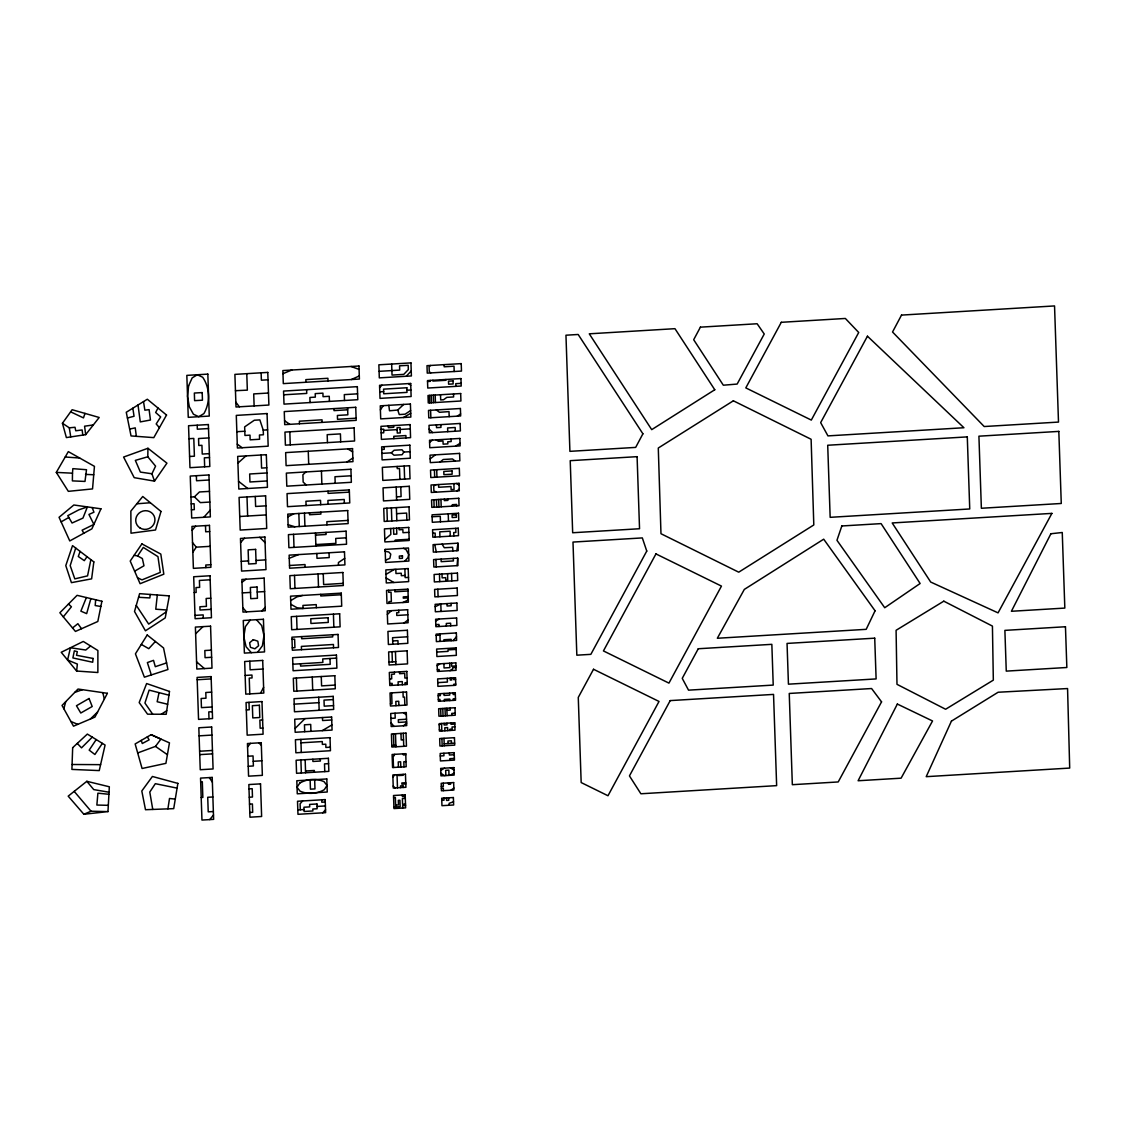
<?xml version="1.0" encoding="UTF-8"?>
<svg xmlns="http://www.w3.org/2000/svg" width="1126" height="1126" viewBox="0 0 1126 1126"><rect width="100%" height="100%" fill="white"/><g stroke="black" fill="none" stroke-linecap="round" stroke-linejoin="round"><path stroke-width="1.5" d="M381.179 432.863L383.713 432.806L383.628 429.175L381.052 429.33M72.486 473.187L72.388 480.886L84.985 481.435L86.505 469.725L72.838 468.655L72.486 473.187L56.3 472.399L68.32 451.625L94.443 466.347L92.543 488.909L68.334 491.344L56.3 472.399M154.501 481.126L151.94 473.779L155.571 466.136L147.802 456.776L147.942 448.275L123.593 457.057L134.205 477.663L154.501 481.126L166.929 463.166L147.942 448.275M107.969 811.621L109.335 786.778L86.843 781.303L68.193 796.152L83.859 814.253L107.969 811.621L91.037 811.213L83.859 814.253M457.1 565.632L457.705 558.13L433.594 559.58L433.848 567.025L457.958 565.59L457.705 558.13M95.682 599.778L95.189 605.549L100.833 606.478M76.638 671.04L61.226 652.278L83.282 641.454L97.892 650.518L97.863 672.518L76.638 671.04L77.356 664.073L67.574 660.019L70.445 647.76L85.759 650.026L90.587 645.986M150.222 594.458L149.842 597.934L138.568 597.287M157.316 594.992L155.768 609.208L166.704 609.996M456.86 550.713L457.972 543.168L433.074 544.66L433.327 552.12L458.226 550.628L457.972 543.168M167.915 808.862L169.505 798.475L175.29 799.122M90.868 559.622L87.561 575.865L74.809 578.877L70.192 565.618L75.709 548.052M159.047 692.645L157.161 701.737L167.661 704.243M63.858 708.761L65.716 701.681M90.868 598.624L86.66 613.628L80.875 611.165L86.378 597.554M84.971 413.397L83.479 417.901L70.642 411.835M80.129 551.43L78.285 556.497L84.309 560.649L87.026 556.694M157.978 408.006L155.655 412.496L160.666 416.916L156.19 423.953L159.413 427.683M260.5 693.25L263.611 687.353M394.747 754.336L393.129 757.052L393.495 767.482M410.075 451.681L403.826 452.061L402.095 454.721L394.016 455.2L391.285 452.821L381.883 453.384M134.093 555.343L137.625 555.92L143.284 547.419L157.95 556.624L160.258 572.416L141.989 579.89L137.499 577.751M96.217 739.571L89.179 750.141L94.894 754.49L102.367 743.371M380.391 409.878L383.248 405.656M192.842 552.204L196.262 547.166L210.182 546.335M62.437 423.263L72.148 409.723L99.187 417.479L85.689 434.65L66.378 437.578L62.437 423.263L69.305 427.824L75.02 427.275L75.752 430.779L82.128 429.963L82.803 435.086M250.239 620.074L245.412 626.605L243.821 636.795L246.087 646.76L251.337 652.7M257.572 652.32L262.4 645.789L263.977 635.599L261.711 625.62L256.461 619.694M137.696 752.942L155.472 746.383L160.948 739.092L151.194 734.645L135.148 743.948L142.073 768.495L165.902 763.358L169.463 742.864L151.053 734.729M392.89 777.193L394.635 774.899M63.309 616.865L71.417 606.773L68.489 604.043M247.565 746.904L250.451 743.357M209.746 819.601L213.49 815.013M453.215 640.595L456.48 636.669M192.11 530.346L195.558 526.194M302.584 800.952L300.093 803.781L300.304 809.777M240.612 542.521L244.455 538.214M203.806 517.298L210.126 510.275M404.628 561.311L407.95 557.637L408.71 554.527L406.092 549.657L403.474 548.306M155.374 641.482L148.759 648.675L141.313 644.41M322.726 812.831L325.541 809.805M261.795 610.968L265.145 607.407M406.233 376.253L411.229 370.975M379.631 387.583L381.939 385.176M430.484 365.457L429.09 366.879L429.259 371.608L430.737 372.917M92.262 737.122L81.522 747.861L77.272 743.413M295.04 728.494L305.019 718.613M190.97 497.045L194.432 496.833L199.457 491.963L209.492 491.386M90.333 719.035L97.596 711.998M195.628 633.769L202.976 626.633M305.892 471.949L302.908 474.778L303.147 482.069L306.328 484.996M388.836 405.318L389.497 410.793L397.745 410.033L403.713 404.431M387.358 614.458L391.369 610.672M237.91 463.124L245.947 455.917M391.285 452.821L394.142 450.245L402.038 449.767L403.826 452.061M384.81 539.495L390.835 534.386L390.638 528.516M403.418 725.791L406.641 723.173M440.111 462.026L443.236 459.507L452.483 458.958L455.214 461.125M456.973 490.908L459.253 489.092M72.543 627.956L77.877 623.691L81.522 628.716M451.09 790.199L453.834 788.003M430.16 458.887L435.312 454.848M404.093 622.988L408.006 619.919M385.993 574.387L394.297 569.404M429.597 442.321L432.553 440.069M241.963 582.283L246.045 579.214M437.198 665.79L439.858 663.819M166.381 611.742L148.688 624.085L136.26 605.38M347.019 461.998L352.846 458M457.283 416.17L460.59 413.918M344.711 558.355L338.391 562.564L338.49 565.266M410.624 410.554L405.135 414.171L399.28 414.579L397.745 410.033M161.257 714.25L166.732 710.717M449.978 670.688L452.68 668.943L452.638 667.69L455.974 667.493M455.509 446.163L460.041 443.32M290.691 600.637L296.912 596.879L302.472 595.457M322.205 730.661L331.889 724.933M450.287 775.293L454.102 773.041M134.627 571.192L143.973 565.759L142.355 558.552L137.625 555.92M403.404 417.521L410.723 413.298M440.759 770.353L444.545 768.171M61.128 521.859L68.841 517.467M435.678 621.031L439.295 619.019M439.21 724.806L441.575 723.497L441.828 730.957L439.379 729.69M436.086 484.687L433.707 485.996L433.876 490.809L436.339 492.146M448.035 775.434L448.993 774.927L448.824 770.128L445.685 770.325L445.854 775.561M287.834 516.862L293.872 513.766M435.185 606.731L440.815 603.986L441.068 611.432M402.855 602.523L408.302 599.919M351.326 379.546L359.293 375.929M282.964 373.691L291.761 370.032M289.255 558.299L298.531 554.583M74.724 692.42L82.409 689.689M166.606 662.904L155.304 666.691L153.516 660.357L147.379 662.581L151.32 674.938M147.802 456.776L135.345 460.379L140.384 472.09L151.94 473.779M127.421 417.985L134.05 416.254L132.826 408.203M129.645 429.076L135.233 427.866L136.359 436.339M93.317 424.938L84.577 426.205L85.689 434.65M136.809 503.801L150.363 502.745M379.082 371.341L399.702 370.102L399.547 365.823L408.189 365.317L408.33 369.581L403.784 374.367L392.031 375.085L391.665 364.05M268.03 379.8L261.387 380.194L261.133 372.805M427.528 381.503L430.273 381.348L430.245 380.419M268.481 393.03L253.716 393.917L254.124 405.923M461.111 383.347L455.777 383.67L455.875 386.359M283.682 394.804L306.736 393.424L306.61 389.695M379.786 391.848L383.656 391.623M406.922 390.229L410.906 389.99M357.589 393.833L344.303 394.621L344.5 400.504M347.667 409.794L334.014 410.624L333.943 408.611M356.112 418.196L337.519 419.308L337.392 415.452L347.835 414.818L347.596 407.795M208.521 428.542L197.331 429.203L197.205 425.206M236.84 431.708L244.806 431.23M263.245 430.132L263.4 434.763L259.444 435.002L259.585 439.253L250.155 439.83L250 435.157L244.947 435.466L244.652 426.881L254.307 420.237L259.853 419.899L263.245 430.132L267.608 429.865M188.985 438.718L193.799 438.422L194.404 456.199L189.59 456.48M208.831 437.915L198.556 438.535L198.795 445.502L201.934 445.319L202.244 454.06L209.38 453.637M383.628 430.456L397.168 429.639M400.152 429.456L400.082 427.5L397.098 427.683L397.281 433.074L400.265 432.891L400.152 429.456L410.272 428.851M209.506 457.522L204.355 457.832L204.665 466.797M381.742 449.485L384.248 449.33L384.149 446.698M266.778 467.769L261.57 468.092L261.133 455.003M266.946 472.948L249.676 473.99L249.944 481.984L267.228 480.943M209.098 480L196.543 480.746L196.374 475.707M351.143 475.777L334.971 476.734L335.196 483.265M349.384 492.132L328.088 493.399L328.018 491.161M209.844 502.055L200.372 502.618L194.432 496.833M191.209 503.899L194.108 503.73L194.319 509.628L191.406 509.796M396.507 496.847L401.095 496.58L400.757 486.812M265.947 505.841L255.616 506.461L255.278 496.453M239.725 516.496L266.257 514.906M396.591 513.667L406.613 513.076L406.852 520.071M348.033 520.409L326.864 521.676L326.962 524.857M432.131 516.764L440.28 516.285L440.463 521.802M209.689 531.556L205.706 531.796L205.495 525.603M315.519 535.131L326.076 534.498L326.005 532.387M408.921 532.345L402.967 532.697L402.869 529.572L399.111 529.797L399.04 528.01M346.315 537.806L335.731 538.439L335.9 543.379L315.843 544.576M432.694 533.203L435.129 533.062L435.269 537.06M409.16 539.255L395.24 540.086L395.282 541.325M385.148 549.404L408.485 547.996L408.921 561.058L385.585 562.451L385.148 549.404L385.205 551.36L388.78 551.979L390.764 554.119L389.877 558.341L385.514 560.185M241.26 561.339L248.508 560.903M256.01 560.452L265.652 559.875M210.815 564.717L205.805 565.013L205.889 567.617M289.495 565.491L305.019 564.562L305.118 567.265M210.154 579.791L199.401 580.439L199.64 587.364L195.994 587.575L196.149 592.459L194.221 592.586M405.093 575.47L401.335 575.696L401.25 573.218L395.972 573.528L395.831 569.306M408.513 577.399L405.163 577.596L404.867 568.771M343.247 583.367L323.626 584.549L323.246 573.655M242.329 592.909L250.535 592.417M257.221 592.009L264.61 591.572M210.787 598.202L206.157 598.483L206.424 606.365L199.907 606.759L200.02 610.025L211.167 609.363M341.319 594.753L320.797 595.978L320.741 594.359M407.992 590.981L394.804 591.769L394.747 589.925M408.189 596.597L403.277 596.893L403.319 598.159L408.231 597.864M194.995 615.387L203.173 614.895L203.285 618.216M407.837 614.81L396.774 615.472L396.69 612.741L398.829 612.614L398.745 610.236M435.804 624.634L438.971 624.437L439.041 626.506M292.014 639.329L294.632 639.174L294.928 647.647L292.296 647.816M407.612 636.795L392.566 637.696L392.791 644.227M436.17 635.345L439.956 635.12M211.378 650.138L204.819 650.532L205.059 657.668L211.632 657.288M392.678 640.961L397.914 640.652L398.097 643.903M456.129 649.392L447.979 649.885L448.035 651.377L436.733 652.067M336.547 658.105L322.74 658.935L322.866 662.426L292.859 664.227M262.991 669.027L250.113 669.801L249.817 661.201M388.977 662.144L395.789 661.736M245.144 675.445L251.957 675.037L252.055 677.936L249.24 678.105L249.775 693.898M197.191 679.752L211.195 678.908M455.917 665.959L451.667 666.212L451.554 663.115M437.338 669.632L439.14 669.534L439.196 671.335M389.554 678.978L391.721 678.851L391.566 674.277L394.438 674.108L394.367 672.152M407.063 677.936L404.867 678.063L404.713 673.376L399.575 673.686L399.505 671.842M211.646 692.152L205.791 692.504L205.988 698.204L201.132 698.5L201.455 707.635L212.152 707.001M335.154 685.072L321.586 685.889L321.262 676.529M389.709 683.524L392.158 683.383L392.214 685.354M407.218 682.581L405.036 682.722L405.093 684.594M455.594 679.499L453.679 679.611L453.623 677.936M437.775 682.623L447.416 682.046L447.289 678.316M455.749 684.115L453.848 684.228L453.877 685.396M333.338 699.57L324.006 700.119L324.218 706.171L333.535 705.622M294.21 704.144L318.911 702.666M455.326 694.404L453.201 694.531L453.159 692.912M438.225 695.784L440.35 695.657L440.28 693.686M212.307 711.702L208.774 711.913L209 718.754M246.312 709.957L249.24 709.788L248.987 702.342M438.352 699.485L439.97 699.387L440.027 701.174M455.467 698.711L453.243 698.838L453.299 700.386M390.398 703.849L392.003 703.75L391.637 692.87M262.597 719.95L259.867 720.119L260.148 728.212L262.879 728.043M446.895 710.295L450.245 710.084L450.175 708.043M331.72 719.993L322.585 720.541L322.486 717.558M455.185 713.18L451.751 713.377L451.822 715.418M390.891 718.402L395.212 718.135L395.043 713.208M406.514 719.232L398.322 719.725L398.407 722.428L406.613 721.935M199.091 735.855L211.927 735.081M454.777 724.088L451.005 724.314L450.879 722.948M300.98 742.836L322.275 741.555L322.374 744.413L325.78 744.202L325.893 747.453L330.34 747.185M199.626 751.239L212.462 750.465M403.516 739.796L401.194 739.937L400.969 733.406M199.738 754.631L212.575 753.857M391.82 745.553L395.873 745.313M444.179 743.807L454.651 743.174M247.889 756.236L253.04 755.926L253.378 765.962L248.227 766.271M253.223 761.289L261.865 760.782M405.768 754.8L403.361 754.941L403.319 753.815M454.257 754.73L449.373 755.025L449.302 752.928M440.266 755.968L443.954 755.757L443.869 753.266M328.581 763.653L324.513 763.892L324.767 771.606M454.383 758.417L449.767 758.685L449.823 760.374M406.007 761.612L403.826 761.753L403.995 766.862M305.54 771L314.323 770.465L314.379 772.225M200.667 781.852L202.314 781.754L202.849 797.447L201.202 797.546M249.001 788.876L252.196 788.679L252.477 797.025L249.282 797.222M405.754 782.725L401.841 782.964L401.883 784.189L405.796 783.949M212.87 796.983L207.719 797.278L208.226 811.846L213.363 811.536M441.308 786.441L443.348 786.314L443.236 783.189M441.364 788.27L443.32 788.144L443.405 790.649M249.522 804.133L252.407 803.964L252.688 812.31L249.803 812.479M405.247 796.392L402.39 796.561L402.334 794.984M393.593 797.574L395.367 797.475L395.69 806.948M325.273 802.022L321.811 802.233L321.74 799.812M405.304 798.376L402.39 798.559L402.573 804.245L405.501 804.063M317.025 806.441L325.4 805.935M441.772 800.304L444.024 800.164L443.954 798.095M297.813 809.918L304.048 809.552M395.62 805.104L398.477 804.935L398.322 800.333L399.941 800.234L400.152 806.68L393.917 807.046M453.525 801.768L449.147 803.302L449.218 805.245M405.557 805.526L402.587 805.695L402.658 808.046M235.447 390.694L247.34 390.145L246.777 373.663M454.876 726.861L452.075 726.974L452.159 729.029L449.95 729.24L449.992 730.478M72.078 764.498L100.594 764.653M108.307 805.329L96.864 805.048L97.892 793.183L108.912 794.28M85.52 474.398L93.739 474.75M65.195 457.015L79.665 458.015M109.025 792.225L93.739 789.593L86.843 781.303M177.092 788.13L155.332 783.682L149.786 792.042L152.756 809.439M168.956 695.178L149.139 690.125L144.93 703.06L152.686 714.208M288.101 524.702L294.913 526.785M351.059 366.485L359.067 369.384M70.91 721.485L77.793 724.356M393.847 582.508L386.119 577.99M290.818 604.282L297.067 607.759L303.049 608.49L302.936 605.422L316.237 604.62L316.35 607.702M436.029 439.858L438.478 441.265L443.011 440.998L443.123 444.165L447.838 443.883L447.768 441.772L451.174 441.561L451.076 438.957M456.438 483.476L459.112 485.039M450.358 767.819L454.003 770.015M347.751 448.88L352.635 451.864M284.568 420.73L289.79 424.333M440.857 773.21L444.362 775.645M155.472 746.383L167.408 754.702M237.262 444.123L242.16 447.74M436.339 409.948L439.478 412.299L449.007 411.595L449.175 416.648M408.471 383.586L410.737 385.331M403.516 712.702L406.359 714.897M238.529 481.309L247.79 488.501M196.571 661.835L204.411 668.591M258.797 742.864L261.331 745.215M393.199 786.047L395.17 787.933M259.74 537.299L265.074 542.591M429.147 429.062L432.609 432.595M242.836 607.773L246.481 611.882M74.189 791.381L91.037 811.213M192.518 542.605L196.262 547.166M391.046 722.793L393.959 726.354M235.841 402.165L239.359 406.796M209.295 777.587L212.364 782.148M442.068 544.125L444.291 547.743L452.582 547.306L452.933 550.938M147.337 736.868L149.111 739.866L142.284 743.512L141.243 740.401M83.817 533.245L82.114 530.205L93.894 524.42L88.94 514.455L93.951 512.203L92.163 507.573M102.804 692.645L104.338 699.119M434.72 544.562L436.297 551.937M69.305 427.824L70.741 436.916M143.523 401.588L144.86 410.174L149.111 409.653L150.448 420.026L140.286 421.898L138.019 404.994M316.814 553.485L316.983 558.313L329.2 557.581L329.031 552.753M454.2 371.51L454.017 366.203L444.179 366.795L444.108 364.641M455.298 431.23L455.171 427.5L447.613 427.95L447.74 431.68M453.525 393.973L453.623 396.957L446.839 397.365L443.545 399.744L440.688 399.927L440.505 394.747M456.692 505.884L456.649 504.434L452.3 504.701L452.356 506.137M455.734 528.347L455.875 532.429L453.722 532.556L453.848 535.948M453.877 483.631L454.074 489.43L451.104 489.613L451.005 486.531L438.647 487.262L438.549 484.546M453.314 558.397L453.398 560.931L441.181 561.663L441.096 559.129M445.84 379.49L445.868 380.292L432.919 381.067L432.891 380.264M451.554 573.444L451.808 580.903M450.259 536.159L450.09 531.219L439.759 531.838L439.928 536.778M447.852 498.931L447.895 500.394L444.32 500.606L444.263 499.156M448.232 513.864L448.486 521.31M451.062 603.367L451.146 605.774L447.078 606.013L446.994 603.606M450.71 625.803L450.611 623.199L446.29 623.466L446.375 626.07M451.16 640.722L451.118 639.315L443.911 639.737L443.968 641.158M451.695 678.063L451.751 679.977L450.259 680.062L450.189 678.148M449.724 663.228L449.865 667.619L444.052 667.971L443.897 663.58M440.857 424.629L440.956 427.401L436.522 427.669L436.424 424.882M451.484 743.357L451.399 740.795L447.965 741.007L448.049 743.568M449.668 693.123L449.738 695.094L444.08 695.432L444.01 693.461M449.823 700.597L449.767 699.077L444.291 699.415L444.348 700.921M440.956 499.353L441.209 506.799M450.513 782.753L450.569 784.203L448.514 784.315L448.458 782.88M446.825 708.24L447.092 715.7M447.712 730.605L447.613 727.593L444.798 727.762L444.897 730.774M441.997 574.021L442.124 577.863L445.671 577.652L445.755 580.017L447.726 579.904L447.571 573.683M446.952 723.188L447.008 724.848L444.165 725.017L444.108 723.356M435.185 395.071L435.438 402.531M438.676 499.48L438.929 506.939M448.669 797.813L448.753 800.304L446.558 800.445L446.473 797.94M445.023 708.353L445.277 715.812M436.705 469.711L436.958 477.171M433.299 395.184L433.552 402.644M439.464 574.161L439.717 581.621M436.438 499.62L436.691 507.08M442.785 708.479L443.039 715.939M443.996 738.304L444.249 745.764M434.425 469.852L434.678 477.297M439.914 633.924L440.167 641.384M431.23 395.31L431.483 402.77M437.831 589.208L438.084 596.667M433.89 499.775L434.143 507.235M435.959 559.425L436.212 566.885M441.913 738.431L442.166 745.891M430.611 410.286L430.864 417.746M440.674 708.606L440.928 716.066M429.485 395.409L429.738 402.869M405.979 437.915L405.895 435.565L393.79 436.297L393.875 438.647M404.192 466.051L404.628 479.099M399.899 479.395L399.519 468.486L397.267 468.613L397.196 466.474M404.839 705.158L404.558 697.078L403.178 697.163L403.009 692.18M396.183 487.079L396.619 500.141M393.664 425.586L393.72 427.317L388.371 427.641L388.315 425.895M396.394 507.629L396.831 520.676M402.376 684.749L402.278 681.568L398.097 681.821L398.21 685.002M396.605 528.164L396.802 534.076L393.748 534.259L393.551 528.347M403.291 733.265L403.741 746.327M403.094 774.378L403.136 775.293L398.59 775.561L398.562 774.66M403.361 787.454L403.291 785.737L400.49 785.906L400.546 787.609M398.885 705.509L398.745 701.259L395.831 701.428L395.972 705.678M400.8 767.045L400.631 761.795L398.252 761.936L398.421 767.186M391.384 507.925L391.82 520.972M395.437 651.532L395.888 664.593M397.042 774.744L397.478 787.806M395.479 733.744L395.93 746.791M392.031 651.743L392.383 661.947M386.908 508.192L387.344 521.239M388.611 590.291L388.681 592.318L391.06 592.177L391.369 601.467L388.991 601.608L389.047 603.339M393.481 733.856L393.875 745.44M344.359 503.266L344.218 499.48L327.919 500.451L328.046 504.237M340.699 441.828L340.418 433.89L327.187 434.678L327.455 442.631M329.425 401.405L329.256 396.296L323.049 396.676L322.923 393.157L315.224 393.621L315.336 397.126L309.889 397.464L310.058 402.559M328.004 380.94L327.905 378.294L305.85 379.617L305.934 382.263M333.423 614.149L333.859 627.196M333.549 647.774L333.437 644.48L301.374 646.408L301.486 649.688M332.634 634.754L332.705 636.894L301.655 638.752L301.585 636.612M322.12 422.391L322.036 419.829L299.375 421.194L299.46 423.756M330.002 658.499L330.2 664.326L300.6 666.099L300.515 663.763M321.431 471.006L321.867 484.067M320.685 504.687L320.53 500.366L305.934 501.239L306.089 505.56M320.84 512.147L320.896 514.075L309.566 514.751L309.509 512.823M318.053 573.964L318.503 587.026M315.449 533.02L315.899 546.068M318.728 697.233L319.165 710.281M320.291 758.797L320.375 761.021L312.915 761.472L312.831 759.248M308.257 451.245L308.707 464.306M312.254 677.078L312.704 690.125M314.661 779.685L314.97 788.904L310.438 789.171L310.129 779.952M304.47 513.132L304.921 526.18M310.945 731.337L310.706 724.426L304.456 724.806L304.696 731.703M298.84 513.47L299.291 526.518M305.146 759.698L305.596 772.76M300.867 739.402L301.318 752.464M296.602 616.358L297.053 629.406M293.562 534.329L294.013 547.391M289.832 431.807L290.269 444.854M300.895 759.951L301.346 773.013M294.519 575.386L294.956 588.434M296.363 678.021L296.814 691.068M247.002 496.96L247.65 516.018M402.475 555.864L402.432 558.285L399.42 558.468L399.336 556.047L402.475 555.864M72.669 747.678L71.909 769.41L99.243 770.592L105.084 745.046L87.349 734.082L72.669 747.678M93.078 658.457L92.698 662.243L72.894 657.95L74.344 650.814L77.328 651.701L76.512 655.276L93.078 658.457M188.591 385.782L187.549 396.366L189.309 406.767L193.419 414.213L198.767 416.704L203.919 413.58C210.337 402.545 209.999 387.78 202.68 377.252L197.331 374.761L192.18 377.886L188.591 385.782M93.824 561.888L91.628 578.848L71.417 582.649L65.787 565.604L72.528 545.631L93.824 561.888M169.491 691.448L166.212 714.278L147.562 714.18L139.174 702.568L146.619 683.552L169.491 691.448M177.866 783.386L173.714 808.637L145.493 809.721L141.806 790.987L152.404 776.476L177.866 783.386M169.322 595.893L165.226 617.907L145.437 630.813L134.515 611.474L139.61 593.655L169.322 595.893M101.889 601.256L97.821 621.482L75.442 631.433L59.875 612.755L77.089 595.33L101.889 601.256M160.99 511.457L155.515 529.994L130.996 533.203L130.855 511.105L142.749 496.496L160.99 511.457M841.84 525.969L836.956 540.297L884.726 607.73L920.125 583.507L881.095 523.618L841.84 525.969M87.392 506.911L82.944 518.101L72.064 523.013L67.785 515.652L78.876 509.811L87.392 506.911M100.946 508.811L91.896 528.826L69.77 540.93L59.059 517.298L73.837 504.997L100.946 508.811M951.428 721.133L926.205 776.673L1069.7 768.073L1067.561 688.549L998.129 692.237L951.428 721.133M875.071 610.785L866.19 629.335L717.332 638.259L744.328 589.405L823.697 539.185L875.071 610.785M1050.896 533.752L1011.401 611.277L1064.83 608.082L1062.254 532.499L1050.896 533.752M897.352 704.046L858.096 780.754L901.096 778.179L932.539 720.978L897.352 704.046M107.378 693.306L94.922 717.093L73.5 726.171L62.043 705.453L78.004 689.042L107.378 693.306M642.904 433.806L635.669 447.402L569.911 451.343L565.956 335.21L578.173 334.478L642.904 433.806M901.518 315.097L892.538 332.001L984.194 426.529L1058.496 422.081L1054.541 305.934L901.518 315.097M700.4 327.159L693.686 339.728L723.328 385.205L737.15 384.065L764.244 334L757.136 323.753L700.4 327.159M646.76 551.064L590.854 654.347L576.836 655.191L572.993 542.07L642.327 537.918L646.76 551.064M593.515 669.266L578.271 697.416L581.171 782.556L607.984 795.744L659.02 701.456L593.515 669.266M655.951 553.908L603.437 650.927L668.943 683.116L721.456 586.097L655.951 553.908M781.303 322.303L745.806 387.893L811.311 420.082L858.716 332.48L845.359 318.461L781.303 322.303M670.209 700.597L629.448 775.898L640.891 793.774L776.644 785.638L773.534 694.404L670.209 700.597M698.275 648.745L682.243 678.359L688.535 690.154L773.224 685.087L771.845 644.339L698.275 648.745M867.442 336.195L820.657 422.63L827.948 435.889L963.926 427.739L867.442 336.195M881.559 701.85L838.208 781.951L792.338 784.695L789.242 693.461L871.594 688.535L881.559 701.85M1051.895 513.386L998.058 612.868L930.709 582.058L892.186 522.957L1051.895 513.386M166.535 415.044L153.798 437.634L131.038 435.931L126.267 412.271L147.323 399.237L166.535 415.044M147.196 634.994L135.43 653.84L144.395 677.19L167.943 669.52L163.552 647.971L147.196 634.994M299.769 783.077L297.039 787.271L300.037 791.142A26.32 25.293 -22.8 0 0 324.288 789.692L327.019 785.484L324.021 781.627A26.32 25.293 -22.8 0 0 299.769 783.077M141.89 543.886L130.208 561.058L140.103 583.704L163.819 574.176L160.807 554.076L141.89 543.886M253.308 639.681L249.62 642.749L250.422 647.309L254.898 648.801L258.586 645.733L257.798 641.173L253.308 639.681M714.771 389.751L651.715 429.639L589.264 333.817L674.967 328.679L714.771 389.751M733.364 400.8L658.288 448.021L660.976 533.724L738.726 572.177L813.802 524.955L811.114 439.267L733.364 400.8M943.799 601.171L896.085 630.293L896.986 684.327L945.615 709.253L993.329 680.132L992.428 626.084L943.799 601.171M89.053 698.5L76.469 705.735L80.776 713.011L92.205 706.509L89.053 698.5M207.831 374.128L186.832 375.38L188.253 417.338L209.267 416.071L207.831 374.128M358.955 366.006L282.865 370.567L283.302 383.614L359.405 379.054L358.955 366.006M410.948 362.896L378.857 364.81L379.307 377.872L411.398 375.943L410.948 362.896M267.777 372.41L234.898 374.381L236.01 407.007L268.889 405.036L267.777 372.41M461.224 363.614L426.993 365.668L427.247 373.128L461.477 371.073L461.224 363.614M202.187 392.58L194.348 393.044L194.601 400.659L202.455 400.194L202.187 392.58M460.956 378.575L427.5 380.588L427.753 388.048L461.21 386.035L460.956 378.575M357.35 386.654L283.555 391.074L284.005 404.121L357.786 399.702L357.35 386.654M410.68 383.459L379.561 385.317L380.011 398.379L411.131 396.507L410.68 383.459M453.032 380.898L448.514 381.165L448.612 384.205L453.131 383.938L453.032 380.898M406.838 387.752L383.572 389.146L383.741 393.776L406.993 392.383L406.838 387.752M460.675 393.537L428.007 395.493L428.26 402.953L460.928 400.997L460.675 393.537M355.732 407.302L284.259 411.581L284.709 424.643L356.182 420.35L355.732 407.302M410.399 404.023L380.264 405.839L380.701 418.886L410.849 417.084L410.399 404.023M267.059 413.552L236.291 415.395L237.403 448.021L268.171 446.178L267.059 413.552M460.407 408.499L428.513 410.413L428.767 417.873L460.661 415.958L460.407 408.499M208.38 424.544L188.549 425.727L189.97 467.684L209.816 466.488L208.38 424.544M354.127 427.95L284.962 432.088L285.399 445.15L354.577 440.998L354.127 427.95M410.131 424.601L380.954 426.346L381.404 439.393L410.568 437.648L410.131 424.601M460.14 423.46L429.02 425.332L429.273 432.792L460.393 430.92L460.14 423.46M459.872 438.436L429.527 440.252L429.78 447.712L460.126 445.882L459.872 438.436M352.522 448.598L285.652 452.61L286.103 465.657L352.973 461.646L352.522 448.598M409.85 445.164L381.658 446.853L382.094 459.901L410.3 458.212L409.85 445.164M266.327 454.693L237.685 456.41L238.796 489.036L267.439 487.319L266.327 454.693M459.591 453.398L430.033 455.157L430.287 462.617L459.858 460.844L459.591 453.398M208.929 474.947L190.252 476.073L191.687 518.016L210.351 516.904L208.929 474.947M350.918 469.246L286.356 473.117L286.792 486.165L351.354 482.294L350.918 469.246M409.582 465.728L382.347 467.36L382.798 480.408L410.019 478.775L409.582 465.728M637.091 456.663L570.22 460.675L572.67 532.753L639.54 528.741L637.091 456.663M967.29 436.888L827.709 445.249L830.158 517.327L969.739 508.966L967.29 436.888M1058.82 431.399L978.916 436.184L981.365 508.262L1061.269 503.477L1058.82 431.399M459.324 468.36L430.54 470.077L430.794 477.537L459.577 475.805L459.324 468.36M452.033 470.935L443.799 471.428L443.911 474.679L452.145 474.187L452.033 470.935M349.313 489.894L287.046 493.624L287.496 506.672L349.75 502.942L349.313 489.894M409.301 486.291L383.051 487.868L383.487 500.915L409.751 499.353L409.301 486.291M459.056 483.321L431.047 484.996L431.3 492.456L459.309 490.781L459.056 483.321M265.609 495.834L239.078 497.425L240.19 530.065L266.707 528.474L265.609 495.834M458.789 498.283L431.554 499.916L431.807 507.362L459.042 505.743L458.789 498.283M347.695 510.542L287.749 514.132L288.186 527.179L348.145 523.59L347.695 510.542M409.034 506.869L383.741 508.375L384.191 521.437L409.47 519.916L409.034 506.869M209.478 525.363L191.969 526.405L193.391 568.363L210.9 567.307L209.478 525.363M458.521 513.245L432.06 514.821L432.314 522.281L458.775 520.705L458.521 513.245M456.34 514.835L452.103 515.089L452.188 517.538L456.424 517.284L456.34 514.835M346.09 531.19L288.439 534.639L288.889 547.686L346.541 544.238L346.09 531.19M408.752 527.432L384.445 528.882L384.895 541.944L409.202 540.48L408.752 527.432M264.877 536.989L240.471 538.453L241.583 571.079L265.989 569.615L264.877 536.989M458.24 528.207L432.567 529.741L432.82 537.201L458.493 535.666L458.24 528.207M255.63 549.389L248.128 549.84L248.621 564.013L256.123 563.563L255.63 549.389M344.486 551.839L289.143 555.146L289.593 568.208L344.922 564.886L344.486 551.839M210.027 575.766L193.686 576.751L195.108 618.695L211.449 617.724L210.027 575.766M342.881 572.487L289.846 575.653L290.283 588.715L343.317 585.534L342.881 572.487M408.203 568.574L385.838 569.911L386.288 582.958L408.654 581.621L408.203 568.574M264.146 578.131L241.879 579.468L242.977 612.094L265.257 610.756L264.146 578.131M457.438 573.092L434.101 574.485L434.355 581.945L457.691 580.552L457.438 573.092M257.052 587.026L250.366 587.42L250.746 598.694L257.432 598.286L257.052 587.026M341.262 593.135L290.536 596.175L290.987 609.222L341.713 606.182L341.262 593.135M407.936 589.137L386.542 590.418L386.978 603.466L408.372 602.185L407.936 589.137M457.17 588.053L434.608 589.405L434.861 596.864L457.423 595.513L457.17 588.053M456.889 603.015L435.115 604.324L435.368 611.784L457.142 610.475L456.889 603.015M339.658 613.783L291.24 616.682L291.676 629.73L340.108 626.83L339.658 613.783M407.654 609.701L387.231 610.925L387.682 623.973L408.105 622.748L407.654 609.701M263.428 619.272L243.272 620.482L244.384 653.108L264.54 651.912L263.428 619.272M328.102 617.724L310.776 618.765L310.931 623.466L328.257 622.425L328.102 617.724M210.562 626.183L195.389 627.083L196.825 669.041L211.998 668.126L210.562 626.183M456.621 617.977L435.621 619.244L435.875 626.689L456.875 625.437L456.621 617.977M338.053 634.431L291.93 637.189L292.38 650.237L338.49 647.478L338.053 634.431M407.387 630.264L387.935 631.433L388.386 644.48L407.823 643.326L407.387 630.264M456.354 632.939L436.128 634.149L436.381 641.609L456.607 640.398L456.354 632.939M336.449 655.065L292.633 657.697L293.084 670.744L336.885 668.126L336.449 655.065M407.105 650.842L388.639 651.94L389.075 665.002L407.556 663.89L407.105 650.842M456.086 647.9L436.635 649.069L436.888 656.528L456.34 655.36L456.086 647.9M262.696 660.427L244.666 661.511L245.778 694.137L263.808 693.053L262.696 660.427M211.111 676.599L197.106 677.43L198.542 719.387L212.547 718.543L211.111 676.599M455.805 662.862L437.141 663.988L437.395 671.448L456.072 670.322L455.805 662.862M874.719 638.175L787.046 643.425L788.439 684.172L876.112 678.922L874.719 638.175M1065.463 626.746L1004.885 630.377L1006.264 671.124L1066.843 667.493L1065.463 626.746M334.83 675.713L293.337 678.204L293.773 691.251L335.281 688.774L334.83 675.713M406.838 671.406L389.329 672.447L389.779 685.509L407.274 684.453L406.838 671.406M455.537 677.824L437.648 678.908L437.901 686.353L455.791 685.284L455.537 677.824M333.226 696.361L294.027 698.711L294.477 711.773L333.676 709.422L333.226 696.361M406.556 691.969L390.032 692.969L390.469 706.016L407.007 705.031L406.556 691.969M261.978 701.568L246.059 702.525L247.171 735.151L263.09 734.194L261.978 701.568M455.27 692.786L438.155 693.813L438.408 701.273L455.523 700.245L455.27 692.786M259.388 705.27L252.365 705.692L252.787 717.924L259.81 717.501L259.388 705.27M455.003 707.747L438.661 708.733L438.915 716.192L455.256 715.207L455.003 707.747M331.621 717.009L294.731 719.218L295.167 732.28L332.057 730.07L331.621 717.009M406.289 712.547L390.722 713.476L391.172 726.523L406.725 725.594L406.289 712.547M211.66 727.002L198.823 727.776L200.245 769.72L213.081 768.959L211.66 727.002M454.735 722.723L439.168 723.652L439.421 731.112L454.988 730.169L454.735 722.723M330.017 737.657L295.42 739.74L295.871 752.787L330.453 750.718L330.017 737.657M406.007 733.11L391.426 733.983L391.862 747.031L406.458 746.158L406.007 733.11M261.246 742.71L247.453 743.54L248.564 776.166L262.358 775.35L261.246 742.71M454.454 737.685L439.675 738.557L439.928 746.017L454.707 745.13L454.454 737.685M328.398 758.305L296.124 760.247L296.56 773.295L328.848 771.366L328.398 758.305M405.74 753.674L392.115 754.49L392.566 767.538L406.176 766.722L405.74 753.674M454.186 752.647L440.182 753.477L440.435 760.937L454.44 760.092L454.186 752.647M212.209 777.419L200.541 778.108L201.962 820.066L213.63 819.362L212.209 777.419M453.919 767.608L440.688 768.396L440.942 775.856L454.172 775.068L453.919 767.608M326.793 778.953L296.814 780.754L297.264 793.802L327.244 792.014L326.793 778.953M405.459 774.238L392.819 774.998L393.27 788.045L405.909 787.299L405.459 774.238M260.528 783.865L248.846 784.555L249.958 817.195L261.626 816.491L260.528 783.865M453.651 782.57L441.195 783.316L441.448 790.776L453.905 790.03L453.651 782.57M325.189 799.601L297.517 801.262L297.968 814.309L325.625 812.648L325.189 799.601M405.191 794.815L393.523 795.505L393.959 808.567L405.627 807.863L405.191 794.815M316.941 803.978L309.622 804.414L309.706 806.878L303.964 807.229L304.119 811.48L312.887 810.959L312.817 809.017L317.096 808.764L316.941 803.978M453.384 797.532L441.702 798.221L441.955 805.681L453.637 804.991L453.384 797.532M140.145 528.052A9.67 9.289 -22.8 0 0 154.938 520.226A9.67 9.289 -22.8 0 0 140.919 511.866A9.67 9.289 -22.8 0 0 140.145 528.052"/></g></svg>
